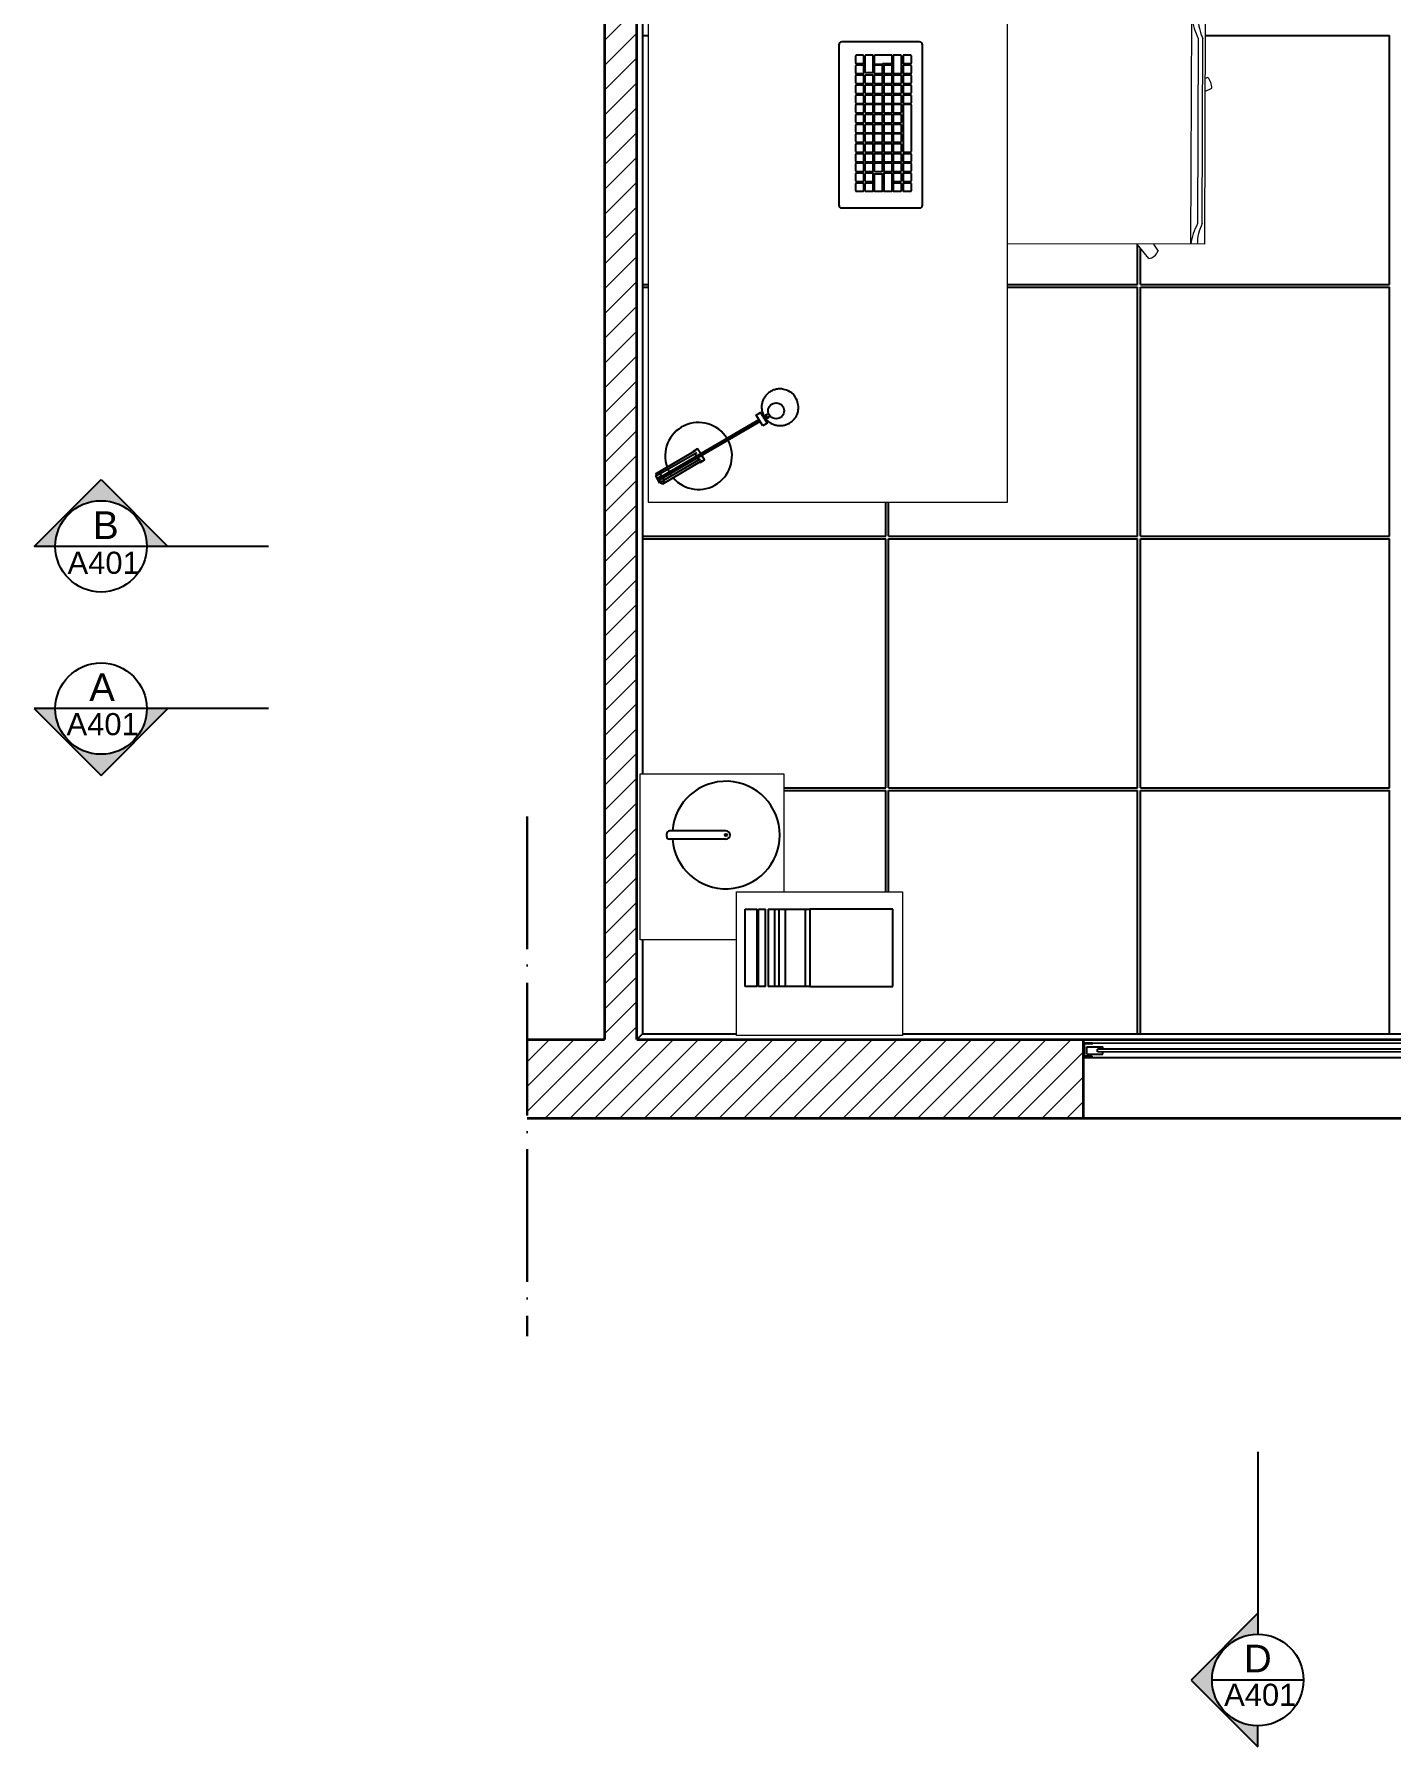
# Model space of a CAD drawing. Header units: millimetres. Extents: x 346 to 2580, y -1832 to 953.
# Drawn here: x 572.7 to 817.9, y -1557.1 to -1247.4 of the extents above; entities that cross this region are included whole.
import ezdxf

# ---------------------------------------------------------------- set-up
doc = ezdxf.new("R2010")
doc.units = ezdxf.units.MM
doc.linetypes.add('ACAD_ISO04W100', pattern=[30, 24, -3, 0, -3])
for name, color, linetype, lineweight in [('A-DETL', 6, 'Continuous', 25), ('A-FLOR-PATT', 253, 'Continuous', 18), ('A-FURN', 253, 'Continuous', 18), ('A-FURN-', 253, 'Continuous', 0), ('A-GLAZ-FULL', 4, 'Continuous', 25), ('A-SECT-PATT', 8, 'Continuous', 18), ('A-SECT-SYMB', 70, 'Continuous', 25), ('A-SECTION-LINE', 1, 'ACAD_ISO04W100', 30), ('A-WALL-FULL', 7, 'Continuous', 35)]:
    doc.layers.add(name, color=color, linetype=linetype, lineweight=lineweight)
doc.layers.add('A-FLOOR', color=142, linetype='Continuous')
doc.layers.add('A-FURN-1', color=221, linetype='Continuous')
doc.styles.add('ARIAL', font='arial.ttf')

msp = doc.modelspace()

# ---------------------------------------------------------------- hatches: boundary and pattern name
at = {"layer": 'A-FLOR-PATT'}
for points in [[(762.25, -1429.84), (762.25, -1432.46), (763.92, -1432.46), (763.92, -1432.21), (762.5, -1432.21), (762.5, -1430.09), (763.92, -1430.09), (763.92, -1429.84)], [(763.92, -1430.09), (763.92, -1429.84), (762.25, -1429.84), (762.25, -1432.46), (763.92, -1432.46), (763.92, -1432.21), (762.5, -1432.21), (762.5, -1430.09)], [(762.25, -1429.84), (762.25, -1432.46), (763.92, -1432.46), (763.92, -1432.21), (762.5, -1432.21), (762.5, -1430.09), (763.92, -1430.09), (763.92, -1429.84)], [(763.92, -1430.09), (763.92, -1429.84), (762.25, -1429.84), (762.25, -1432.46), (763.92, -1432.46), (763.92, -1432.21), (762.5, -1432.21), (762.5, -1430.09)]]:
    msp.add_hatch(color=256, dxfattribs=at).paths.add_polyline_path(points)
at = {"layer": 'A-SECT-PATT'}
h = msp.add_hatch(dxfattribs=at)
h.set_pattern_fill('ANSI31', color=256)
h.set_pattern_definition([(45, (101.3943, -1616.378), (-2.245064, 2.245064), [])])
h.paths.add_polyline_path([(675.76, -1429.15), (661.76, -1429.15), (661.76, -1443.44), (762.25, -1443.44), (762.25, -1429.15), (681.61, -1429.15), (681.61, -1141.26), (675.76, -1141.26)])
at = {"layer": 'A-SECT-SYMB'}
h = msp.add_hatch(dxfattribs=at)
h.set_pattern_fill('ANGLE', color=256, scale=0.01375)
h.set_pattern_definition([(360, (541.0265, -1424.34498), (4e-11, 0.09604375), [0.06985, -0.02619375]), (90, (541.0265, -1424.34498), (-0.09604375, 4e-11), [0.06985, -0.02619375])])
h.paths.add_polyline_path([(576.48, -1340), (572.67, -1340), (584.74, -1327.93), (596.81, -1340), (593, -1340, 1)])
h = msp.add_hatch(dxfattribs=at)
h.set_pattern_fill('ANGLE', color=256, scale=0.01375)
h.set_pattern_definition([(360, (541.0265, -1477.87195), (4e-11, 0.09604375), [0.06985, -0.02619375]), (90, (541.0265, -1477.87195), (-0.09604375, 4e-11), [0.06985, -0.02619375])])
h.paths.add_polyline_path([(576.48, -1369.34), (572.67, -1369.34), (584.74, -1381.41), (596.81, -1369.34), (593, -1369.34, -1)])
h = msp.add_hatch(dxfattribs=at)
h.set_pattern_fill('ANGLE', color=256, scale=0.01375)
h.set_pattern_definition([(360, (757.97064, -1675.99361), (4e-11, 0.09604375), [0.06985, -0.02619375]), (90, (757.97064, -1675.99361), (-0.09604375, 4e-11), [0.06985, -0.02619375])])
h.paths.add_polyline_path([(793.83, -1532.92), (793.83, -1536.72, 0.414214), (785.56, -1544.99, 0.414214), (793.83, -1553.26), (793.83, -1557.06), (781.76, -1544.99)])

# ---------------------------------------------------------------- linework, layer by layer
at = {"layer": 'A-DETL'}
for p, q in [((682.61, -1141.26), (682.61, -1381.15)), ((718.12, -1249.3), (718.12, -1278.3)), ((732.71, -1248.8), (718.62, -1248.8)), ((733.21, -1278.3), (733.21, -1249.3)), ((718.62, -1278.8), (732.71, -1278.8)), ((682.61, -1411.15), (682.61, -1428.15)), ((682.61, -1428.15), (681.61, -1429.15)), ((682.61, -1428.15), (699.61, -1428.15)), ((729.61, -1428.15), (761.55, -1428.15)), ((761.55, -1428.15), (849.55, -1428.15))]:
    msp.add_line(p, q, dxfattribs=at)
for points in [[(721.12, -1251.3), (721.12, -1252.6)], [(721.12, -1253.1), (721.12, -1254.4)], [(722.52, -1251.2), (721.22, -1251.2)], [(721.22, -1252.7), (722.52, -1252.7)], [(722.52, -1253), (721.22, -1253)], [(722.62, -1252.6), (722.62, -1251.3)], [(722.62, -1254.4), (722.62, -1253.1)], [(722.82, -1251.3), (722.82, -1252.9)], [(722.82, -1252.9), (722.82, -1254.2)], [(724.22, -1251.2), (722.92, -1251.2)], [(724.32, -1252.9), (724.32, -1251.3)], [(724.32, -1254.2), (724.32, -1252.9)], [(724.52, -1251.3), (724.52, -1252.7)], [(724.52, -1253.1), (724.52, -1254.4)], [(726.32, -1251.2), (724.62, -1251.2)], [(724.62, -1252.8), (725.92, -1252.8)], [(725.92, -1253), (724.62, -1253)], [(726.02, -1252.7), (727.62, -1252.7)], [(726.02, -1254.4), (726.02, -1253.1)], [(726.22, -1253.1), (726.22, -1254.4)], [(727.62, -1251.2), (726.32, -1251.2)], [(727.62, -1253), (726.32, -1253)], [(727.72, -1252.6), (727.72, -1251.3)], [(727.72, -1254.4), (727.72, -1253.1)], [(727.92, -1251.3), (727.92, -1252.6)], [(727.92, -1252.6), (727.92, -1254.4)], [(729.32, -1251.2), (728.02, -1251.2)], [(729.42, -1252.6), (729.42, -1251.3)], [(729.42, -1254.4), (729.42, -1252.6)], [(729.72, -1251.3), (729.72, -1252.6)], [(729.72, -1253.1), (729.72, -1254.4)], [(731.12, -1251.2), (729.82, -1251.2)], [(729.82, -1252.7), (731.12, -1252.7)], [(731.12, -1253), (729.82, -1253)], [(731.22, -1252.6), (731.22, -1251.3)], [(731.22, -1254.4), (731.22, -1253.1)], [(721.12, -1254.9), (721.12, -1256.2)], [(721.12, -1256.7), (721.12, -1258)], [(721.22, -1254.5), (722.52, -1254.5)], [(722.52, -1254.8), (721.22, -1254.8)], [(721.22, -1256.3), (722.52, -1256.3)], [(722.52, -1256.6), (721.22, -1256.6)], [(722.62, -1256.2), (722.62, -1254.9)], [(722.62, -1258), (722.62, -1256.7)], [(722.82, -1254.9), (722.82, -1256.2)], [(722.82, -1256.7), (722.82, -1258)], [(722.92, -1254.3), (724.22, -1254.3)], [(724.22, -1254.8), (722.92, -1254.8)], [(722.92, -1256.3), (724.22, -1256.3)], [(724.22, -1256.6), (722.92, -1256.6)], [(724.32, -1256.2), (724.32, -1254.9)], [(724.32, -1258), (724.32, -1256.7)], [(724.52, -1254.9), (724.52, -1256.2)], [(724.52, -1256.7), (724.52, -1258)], [(724.62, -1254.5), (725.92, -1254.5)], [(725.92, -1254.8), (724.62, -1254.8)], [(724.62, -1256.3), (725.92, -1256.3)], [(725.92, -1256.6), (724.62, -1256.6)], [(726.02, -1256.2), (726.02, -1254.9)], [(726.02, -1258), (726.02, -1256.7)], [(726.22, -1254.9), (726.22, -1256.2)], [(726.22, -1256.7), (726.22, -1258)], [(726.32, -1254.5), (727.62, -1254.5)], [(727.62, -1254.8), (726.32, -1254.8)], [(726.32, -1256.3), (727.62, -1256.3)], [(727.62, -1256.6), (726.32, -1256.6)], [(727.72, -1256.2), (727.72, -1254.9)], [(727.72, -1258), (727.72, -1256.7)], [(727.92, -1254.9), (727.92, -1256.2)], [(727.92, -1256.7), (727.92, -1258)], [(728.02, -1254.5), (729.32, -1254.5)], [(729.32, -1254.8), (728.02, -1254.8)], [(728.02, -1256.3), (729.32, -1256.3)], [(729.32, -1256.6), (728.02, -1256.6)], [(729.42, -1256.2), (729.42, -1254.9)], [(729.42, -1258), (729.42, -1256.7)], [(729.72, -1254.9), (729.72, -1256.2)], [(729.72, -1256.7), (729.72, -1258)], [(729.82, -1254.5), (731.12, -1254.5)], [(731.12, -1254.8), (729.82, -1254.8)], [(729.82, -1256.3), (731.12, -1256.3)], [(731.12, -1256.6), (729.82, -1256.6)], [(731.22, -1256.2), (731.22, -1254.9)], [(731.22, -1258), (731.22, -1256.7)], [(721.12, -1258.5), (721.12, -1259.8)], [(721.12, -1260.2), (721.12, -1261.5)], [(721.22, -1258.1), (722.52, -1258.1)], [(722.52, -1258.4), (721.22, -1258.4)], [(721.22, -1259.9), (722.52, -1259.9)], [(722.52, -1260.1), (721.22, -1260.1)], [(722.62, -1259.8), (722.62, -1258.5)], [(722.62, -1261.5), (722.62, -1260.2)], [(722.82, -1258.5), (722.82, -1259.8)], [(722.82, -1260.2), (722.82, -1261.5)], [(722.92, -1258.1), (724.22, -1258.1)], [(724.22, -1258.4), (722.92, -1258.4)], [(722.92, -1259.9), (724.22, -1259.9)], [(724.22, -1260.1), (722.92, -1260.1)], [(724.32, -1259.8), (724.32, -1258.5)], [(724.32, -1261.5), (724.32, -1260.2)], [(724.52, -1258.5), (724.52, -1259.8)], [(724.52, -1260.2), (724.52, -1261.5)], [(724.62, -1258.1), (725.92, -1258.1)], [(725.92, -1258.4), (724.62, -1258.4)], [(724.62, -1259.9), (725.92, -1259.9)], [(725.92, -1260.1), (724.62, -1260.1)], [(726.02, -1259.8), (726.02, -1258.5)], [(726.02, -1261.5), (726.02, -1260.2)], [(726.22, -1258.5), (726.22, -1259.8)], [(726.22, -1260.2), (726.22, -1261.5)], [(726.32, -1258.1), (727.62, -1258.1)], [(727.62, -1258.4), (726.32, -1258.4)], [(726.32, -1259.9), (727.62, -1259.9)], [(727.62, -1260.1), (726.32, -1260.1)], [(727.72, -1259.8), (727.72, -1258.5)], [(727.72, -1261.5), (727.72, -1260.2)], [(727.92, -1258.5), (727.92, -1259.8)], [(727.92, -1260.2), (727.92, -1261.5)], [(728.02, -1258.1), (729.32, -1258.1)], [(729.32, -1258.4), (728.02, -1258.4)], [(728.02, -1259.9), (729.32, -1259.9)], [(729.32, -1260.1), (728.02, -1260.1)], [(729.42, -1259.8), (729.42, -1258.5)], [(729.42, -1261.5), (729.42, -1260.2)], [(729.72, -1258.5), (729.72, -1259.8)], [(729.72, -1260.2), (729.72, -1268.6)], [(729.82, -1258.1), (731.12, -1258.1)], [(731.12, -1258.4), (729.82, -1258.4)], [(729.82, -1259.9), (731.12, -1259.9)], [(731.12, -1260.1), (729.82, -1260.1)], [(731.22, -1259.8), (731.22, -1258.5)], [(731.22, -1267.3), (731.22, -1260.2)], [(721.12, -1262), (721.12, -1263.3)], [(721.22, -1261.6), (722.52, -1261.6)], [(722.52, -1261.9), (721.22, -1261.9)], [(721.22, -1263.4), (722.52, -1263.4)], [(722.62, -1263.3), (722.62, -1262)], [(722.82, -1262), (722.82, -1263.3)], [(722.92, -1261.6), (724.22, -1261.6)], [(724.22, -1261.9), (722.92, -1261.9)], [(722.92, -1263.4), (724.22, -1263.4)], [(724.32, -1263.3), (724.32, -1262)], [(724.52, -1262), (724.52, -1263.3)], [(724.62, -1261.6), (725.92, -1261.6)], [(725.92, -1261.9), (724.62, -1261.9)], [(724.62, -1263.4), (725.92, -1263.4)], [(726.02, -1263.3), (726.02, -1262)], [(726.22, -1262), (726.22, -1263.3)], [(726.32, -1261.6), (727.62, -1261.6)], [(727.62, -1261.9), (726.32, -1261.9)], [(726.32, -1263.4), (727.62, -1263.4)], [(727.72, -1263.3), (727.72, -1262)], [(727.92, -1262), (727.92, -1263.3)], [(728.02, -1261.6), (729.32, -1261.6)], [(729.32, -1261.9), (728.02, -1261.9)], [(728.02, -1263.4), (729.32, -1263.4)], [(729.42, -1263.3), (729.42, -1262)], [(721.12, -1263.8), (721.12, -1265.1)], [(721.12, -1265.5), (721.12, -1266.8)], [(722.52, -1263.7), (721.22, -1263.7)], [(721.22, -1265.2), (722.52, -1265.2)], [(722.52, -1265.4), (721.22, -1265.4)], [(722.62, -1265.1), (722.62, -1263.8)], [(722.62, -1266.8), (722.62, -1265.5)], [(722.82, -1263.8), (722.82, -1265.1)], [(722.82, -1265.5), (722.82, -1266.8)], [(724.22, -1263.7), (722.92, -1263.7)], [(722.92, -1265.2), (724.22, -1265.2)], [(724.22, -1265.4), (722.92, -1265.4)], [(724.32, -1265.1), (724.32, -1263.8)], [(724.32, -1266.8), (724.32, -1265.5)], [(724.52, -1263.8), (724.52, -1265.1)], [(724.52, -1265.5), (724.52, -1266.8)], [(725.92, -1263.7), (724.62, -1263.7)], [(724.62, -1265.2), (725.92, -1265.2)], [(725.92, -1265.4), (724.62, -1265.4)], [(726.02, -1265.1), (726.02, -1263.8)], [(726.02, -1266.8), (726.02, -1265.5)], [(726.22, -1263.8), (726.22, -1265.1)], [(726.22, -1265.5), (726.22, -1266.8)], [(727.62, -1263.7), (726.32, -1263.7)], [(726.32, -1265.2), (727.62, -1265.2)], [(727.62, -1265.4), (726.32, -1265.4)], [(727.72, -1265.1), (727.72, -1263.8)], [(727.72, -1266.8), (727.72, -1265.5)], [(727.92, -1263.8), (727.92, -1265.1)], [(727.92, -1265.5), (727.92, -1266.8)], [(729.32, -1263.7), (728.02, -1263.7)], [(728.02, -1265.2), (729.32, -1265.2)], [(729.32, -1265.4), (728.02, -1265.4)], [(729.42, -1265.1), (729.42, -1263.8)], [(729.42, -1266.8), (729.42, -1265.5)], [(721.12, -1267.3), (721.12, -1268.6)], [(721.12, -1269.1), (721.12, -1270.4)], [(721.22, -1266.9), (722.52, -1266.9)], [(722.52, -1267.2), (721.22, -1267.2)], [(721.22, -1268.7), (722.52, -1268.7)], [(722.52, -1269), (721.22, -1269)], [(722.62, -1268.6), (722.62, -1267.3)], [(722.62, -1270.4), (722.62, -1269.1)], [(722.82, -1267.3), (722.82, -1268.6)], [(722.82, -1269.1), (722.82, -1270.4)], [(722.92, -1266.9), (724.22, -1266.9)], [(724.22, -1267.2), (722.92, -1267.2)], [(722.92, -1268.7), (724.22, -1268.7)], [(724.22, -1269), (722.92, -1269)], [(724.32, -1268.6), (724.32, -1267.3)], [(724.32, -1270.4), (724.32, -1269.1)], [(724.52, -1267.3), (724.52, -1268.6)], [(724.52, -1269.1), (724.52, -1270.4)], [(724.62, -1266.9), (725.92, -1266.9)], [(725.92, -1267.2), (724.62, -1267.2)], [(724.62, -1268.7), (725.92, -1268.7)], [(725.92, -1269), (724.62, -1269)], [(726.02, -1268.6), (726.02, -1267.3)], [(726.02, -1270.4), (726.02, -1269.1)], [(726.22, -1267.3), (726.22, -1268.6)], [(726.22, -1269.1), (726.22, -1270.4)], [(726.32, -1266.9), (727.62, -1266.9)], [(727.62, -1267.2), (726.32, -1267.2)], [(726.32, -1268.7), (727.62, -1268.7)], [(727.62, -1269), (726.32, -1269)], [(727.72, -1268.6), (727.72, -1267.3)], [(727.72, -1270.4), (727.72, -1269.1)], [(727.92, -1267.3), (727.92, -1268.6)], [(727.92, -1269.1), (727.92, -1270.4)], [(728.02, -1266.9), (729.32, -1266.9)], [(729.32, -1267.2), (728.02, -1267.2)], [(728.02, -1268.7), (729.32, -1268.7)], [(729.32, -1269), (728.02, -1269)], [(729.42, -1268.6), (729.42, -1267.3)], [(729.42, -1270.4), (729.42, -1269.1)], [(729.72, -1269.1), (729.72, -1270.4)], [(729.82, -1268.7), (731.12, -1268.7)], [(731.12, -1269), (729.82, -1269)], [(731.22, -1268.6), (731.22, -1267.3)], [(731.22, -1270.4), (731.22, -1269.1)], [(721.12, -1270.8), (721.12, -1272.1)], [(721.12, -1272.6), (721.12, -1273.9)], [(721.22, -1270.5), (722.52, -1270.5)], [(722.52, -1270.7), (721.22, -1270.7)], [(721.22, -1272.2), (722.52, -1272.2)], [(722.52, -1272.5), (721.22, -1272.5)], [(722.62, -1272.1), (722.62, -1270.8)], [(722.62, -1273.9), (722.62, -1272.6)], [(722.82, -1270.8), (722.82, -1272.1)], [(722.82, -1272.6), (722.82, -1273.9)], [(722.92, -1270.5), (724.22, -1270.5)], [(724.22, -1270.7), (722.92, -1270.7)], [(722.92, -1272.2), (724.22, -1272.2)], [(724.22, -1272.5), (722.92, -1272.5)], [(724.32, -1272.1), (724.32, -1270.8)], [(724.32, -1273.9), (724.32, -1272.6)], [(724.52, -1270.8), (724.52, -1272.1)], [(724.62, -1270.5), (725.92, -1270.5)], [(725.92, -1270.7), (724.62, -1270.7)], [(724.62, -1272.2), (725.92, -1272.2)], [(726.02, -1272.1), (726.02, -1270.8)], [(726.22, -1270.8), (726.22, -1272.1)], [(726.22, -1272.6), (726.22, -1273.9)], [(726.32, -1270.5), (727.62, -1270.5)], [(727.62, -1270.7), (726.32, -1270.7)], [(726.32, -1272.2), (727.62, -1272.2)], [(727.62, -1272.5), (726.32, -1272.5)], [(727.72, -1272.1), (727.72, -1270.8)], [(727.72, -1273.9), (727.72, -1272.6)], [(727.92, -1270.8), (727.92, -1272.1)], [(727.92, -1272.6), (727.92, -1273.9)], [(728.02, -1270.5), (729.32, -1270.5)], [(729.32, -1270.7), (728.02, -1270.7)], [(728.02, -1272.2), (729.32, -1272.2)], [(729.32, -1272.5), (728.02, -1272.5)], [(729.42, -1272.1), (729.42, -1270.8)], [(729.42, -1273.9), (729.42, -1272.6)], [(729.72, -1270.8), (729.72, -1272.1)], [(729.72, -1272.6), (729.72, -1273.9)], [(729.82, -1270.5), (731.12, -1270.5)], [(731.12, -1270.7), (729.82, -1270.7)], [(729.82, -1272.2), (731.12, -1272.2)], [(731.12, -1272.5), (729.82, -1272.5)], [(731.22, -1272.1), (731.22, -1270.8)], [(731.22, -1273.9), (731.22, -1272.6)], [(721.12, -1274.4), (721.12, -1275.7)], [(721.22, -1274), (722.52, -1274)], [(722.52, -1274.3), (721.22, -1274.3)], [(722.62, -1275.7), (722.62, -1274.4)], [(722.82, -1274.4), (722.82, -1275.7)], [(722.92, -1274), (724.22, -1274)], [(724.22, -1274.3), (722.92, -1274.3)], [(724.32, -1275.7), (724.32, -1274.4)], [(724.52, -1272.8), (724.52, -1274.1)], [(724.52, -1274.1), (724.52, -1275.7)], [(725.92, -1272.7), (724.62, -1272.7)], [(726.02, -1274.1), (726.02, -1272.8)], [(726.02, -1275.7), (726.02, -1274.1)], [(726.22, -1273.9), (726.22, -1275.7)], [(727.72, -1275.7), (727.72, -1273.9)], [(727.92, -1274.4), (727.92, -1275.7)], [(728.02, -1274), (729.32, -1274)], [(729.32, -1274.3), (728.02, -1274.3)], [(729.42, -1275.7), (729.42, -1274.4)], [(729.72, -1274.4), (729.72, -1275.7)], [(729.82, -1274), (731.12, -1274)], [(731.12, -1274.3), (729.82, -1274.3)], [(731.22, -1275.7), (731.22, -1274.4)], [(721.22, -1275.8), (722.52, -1275.8)], [(722.92, -1275.8), (724.22, -1275.8)], [(724.62, -1275.8), (725.92, -1275.8)], [(726.32, -1275.8), (727.62, -1275.8)], [(728.02, -1275.8), (729.32, -1275.8)], [(729.82, -1275.8), (731.12, -1275.8)]]:
    msp.add_lwpolyline(points, dxfattribs=at)
for centre, radius, start, end in [((718.62, -1249.3), 0.5, 90, 180), ((732.71, -1249.3), 0.5, 0, 90), ((721.22, -1251.3), 0.1, 90, 180), ((721.22, -1252.6), 0.1, 180, 270), ((721.22, -1253.1), 0.1, 90, 180), ((722.52, -1251.3), 0.1, 0, 90), ((722.52, -1252.6), 0.1, 270, 0), ((722.52, -1253.1), 0.1, 0, 90), ((722.92, -1251.3), 0.1, 90, 180), ((724.22, -1251.3), 0.1, 0, 90), ((724.62, -1251.3), 0.1, 90, 180), ((724.62, -1252.7), 0.1, 180, 270), ((724.62, -1253.1), 0.1, 90, 180), ((725.92, -1252.7), 0.1, 270, 0), ((725.92, -1253.1), 0.1, 0, 90), ((726.32, -1253.1), 0.1, 90, 180), ((727.62, -1251.3), 0.1, 0, 90), ((727.62, -1252.6), 0.1, 270, 0), ((727.62, -1253.1), 0.1, 0, 90), ((728.02, -1251.3), 0.1, 90, 180), ((729.32, -1251.3), 0.1, 0, 90), ((729.82, -1251.3), 0.1, 90, 180), ((729.82, -1252.6), 0.1, 180, 270), ((729.82, -1253.1), 0.1, 90, 180), ((731.12, -1251.3), 0.1, 0, 90), ((731.12, -1252.6), 0.1, 270, 0), ((731.12, -1253.1), 0.1, 0, 90), ((721.22, -1254.4), 0.1, 180, 270), ((721.22, -1254.9), 0.1, 90, 180), ((721.22, -1256.2), 0.1, 180, 270), ((721.22, -1256.7), 0.1, 90, 180), ((722.52, -1254.4), 0.1, 270, 0), ((722.52, -1254.9), 0.1, 0, 90), ((722.52, -1256.2), 0.1, 270, 0), ((722.52, -1256.7), 0.1, 0, 90), ((722.92, -1254.2), 0.1, 180, 270), ((722.92, -1254.9), 0.1, 90, 180), ((722.92, -1256.2), 0.1, 180, 270), ((722.92, -1256.7), 0.1, 90, 180), ((724.22, -1254.2), 0.1, 270, 0), ((724.22, -1254.9), 0.1, 0, 90), ((724.22, -1256.2), 0.1, 270, 0), ((724.22, -1256.7), 0.1, 0, 90), ((724.62, -1254.4), 0.1, 180, 270), ((724.62, -1254.9), 0.1, 90, 180), ((724.62, -1256.2), 0.1, 180, 270), ((724.62, -1256.7), 0.1, 90, 180), ((725.92, -1254.4), 0.1, 270, 0), ((725.92, -1254.9), 0.1, 0, 90), ((725.92, -1256.2), 0.1, 270, 0), ((725.92, -1256.7), 0.1, 0, 90), ((726.32, -1254.4), 0.1, 180, 270), ((726.32, -1254.9), 0.1, 90, 180), ((726.32, -1256.2), 0.1, 180, 270), ((726.32, -1256.7), 0.1, 90, 180), ((727.62, -1254.4), 0.1, 270, 0), ((727.62, -1254.9), 0.1, 0, 90), ((727.62, -1256.2), 0.1, 270, 0), ((727.62, -1256.7), 0.1, 0, 90), ((728.02, -1254.4), 0.1, 180, 270), ((728.02, -1254.9), 0.1, 90, 180), ((728.02, -1256.2), 0.1, 180, 270), ((728.02, -1256.7), 0.1, 90, 180), ((729.32, -1254.4), 0.1, 270, 0), ((729.32, -1254.9), 0.1, 0, 90), ((729.32, -1256.2), 0.1, 270, 0), ((729.32, -1256.7), 0.1, 0, 90), ((729.82, -1254.4), 0.1, 180, 270), ((729.82, -1254.9), 0.1, 90, 180), ((729.82, -1256.2), 0.1, 180, 270), ((729.82, -1256.7), 0.1, 90, 180), ((731.12, -1254.4), 0.1, 270, 0), ((731.12, -1254.9), 0.1, 0, 90), ((731.12, -1256.2), 0.1, 270, 0), ((731.12, -1256.7), 0.1, 0, 90), ((721.22, -1258), 0.1, 180, 270), ((721.22, -1258.5), 0.1, 90, 180), ((721.22, -1259.8), 0.1, 180, 270), ((721.22, -1260.2), 0.1, 90, 180), ((722.52, -1258), 0.1, 270, 0), ((722.52, -1258.5), 0.1, 0, 90), ((722.52, -1259.8), 0.1, 270, 0), ((722.52, -1260.2), 0.1, 0, 90), ((722.92, -1258), 0.1, 180, 270), ((722.92, -1258.5), 0.1, 90, 180), ((722.92, -1259.8), 0.1, 180, 270), ((722.92, -1260.2), 0.1, 90, 180), ((724.22, -1258), 0.1, 270, 0), ((724.22, -1258.5), 0.1, 0, 90), ((724.22, -1259.8), 0.1, 270, 0), ((724.22, -1260.2), 0.1, 0, 90), ((724.62, -1258), 0.1, 180, 270), ((724.62, -1258.5), 0.1, 90, 180), ((724.62, -1259.8), 0.1, 180, 270), ((724.62, -1260.2), 0.1, 90, 180), ((725.92, -1258), 0.1, 270, 0), ((725.92, -1258.5), 0.1, 0, 90), ((725.92, -1259.8), 0.1, 270, 0), ((725.92, -1260.2), 0.1, 0, 90), ((726.32, -1258), 0.1, 180, 270), ((726.32, -1258.5), 0.1, 90, 180), ((726.32, -1259.8), 0.1, 180, 270), ((726.32, -1260.2), 0.1, 90, 180), ((727.62, -1258), 0.1, 270, 0), ((727.62, -1258.5), 0.1, 0, 90), ((727.62, -1259.8), 0.1, 270, 0), ((727.62, -1260.2), 0.1, 0, 90), ((728.02, -1258), 0.1, 180, 270), ((728.02, -1258.5), 0.1, 90, 180), ((728.02, -1259.8), 0.1, 180, 270), ((728.02, -1260.2), 0.1, 90, 180), ((729.32, -1258), 0.1, 270, 0), ((729.32, -1258.5), 0.1, 0, 90), ((729.32, -1259.8), 0.1, 270, 0), ((729.32, -1260.2), 0.1, 0, 90), ((729.82, -1258), 0.1, 180, 270), ((729.82, -1258.5), 0.1, 90, 180), ((729.82, -1259.8), 0.1, 180, 270), ((729.82, -1260.2), 0.1, 90, 180), ((731.12, -1258), 0.1, 270, 0), ((731.12, -1258.5), 0.1, 0, 90), ((731.12, -1259.8), 0.1, 270, 0), ((731.12, -1260.2), 0.1, 0, 90), ((721.22, -1261.5), 0.1, 180, 270), ((721.22, -1262), 0.1, 90, 180), ((721.22, -1263.3), 0.1, 180, 270), ((722.52, -1261.5), 0.1, 270, 0), ((722.52, -1262), 0.1, 0, 90), ((722.52, -1263.3), 0.1, 270, 0), ((722.92, -1261.5), 0.1, 180, 270), ((722.92, -1262), 0.1, 90, 180), ((722.92, -1263.3), 0.1, 180, 270), ((724.22, -1261.5), 0.1, 270, 0), ((724.22, -1262), 0.1, 0, 90), ((724.22, -1263.3), 0.1, 270, 0), ((724.62, -1261.5), 0.1, 180, 270), ((724.62, -1262), 0.1, 90, 180), ((724.62, -1263.3), 0.1, 180, 270), ((725.92, -1261.5), 0.1, 270, 0), ((725.92, -1262), 0.1, 0, 90), ((725.92, -1263.3), 0.1, 270, 0), ((726.32, -1261.5), 0.1, 180, 270), ((726.32, -1262), 0.1, 90, 180), ((726.32, -1263.3), 0.1, 180, 270), ((727.62, -1261.5), 0.1, 270, 0), ((727.62, -1262), 0.1, 0, 90), ((727.62, -1263.3), 0.1, 270, 0), ((728.02, -1261.5), 0.1, 180, 270), ((728.02, -1262), 0.1, 90, 180), ((728.02, -1263.3), 0.1, 180, 270), ((729.32, -1261.5), 0.1, 270, 0), ((729.32, -1262), 0.1, 0, 90), ((729.32, -1263.3), 0.1, 270, 0), ((721.22, -1263.8), 0.1, 90, 180), ((721.22, -1265.1), 0.1, 180, 270), ((721.22, -1265.5), 0.1, 90, 180), ((722.52, -1263.8), 0.1, 0, 90), ((722.52, -1265.1), 0.1, 270, 0), ((722.52, -1265.5), 0.1, 0, 90), ((722.92, -1263.8), 0.1, 90, 180), ((722.92, -1265.1), 0.1, 180, 270), ((722.92, -1265.5), 0.1, 90, 180), ((724.22, -1263.8), 0.1, 0, 90), ((724.22, -1265.1), 0.1, 270, 0), ((724.22, -1265.5), 0.1, 0, 90), ((724.62, -1263.8), 0.1, 90, 180), ((724.62, -1265.1), 0.1, 180, 270), ((724.62, -1265.5), 0.1, 90, 180), ((725.92, -1263.8), 0.1, 0, 90), ((725.92, -1265.1), 0.1, 270, 0), ((725.92, -1265.5), 0.1, 0, 90), ((726.32, -1263.8), 0.1, 90, 180), ((726.32, -1265.1), 0.1, 180, 270), ((726.32, -1265.5), 0.1, 90, 180), ((727.62, -1263.8), 0.1, 0, 90), ((727.62, -1265.1), 0.1, 270, 0), ((727.62, -1265.5), 0.1, 0, 90), ((728.02, -1263.8), 0.1, 90, 180), ((728.02, -1265.1), 0.1, 180, 270), ((728.02, -1265.5), 0.1, 90, 180), ((729.32, -1263.8), 0.1, 0, 90), ((729.32, -1265.1), 0.1, 270, 0), ((729.32, -1265.5), 0.1, 0, 90), ((721.22, -1266.8), 0.1, 180, 270), ((721.22, -1267.3), 0.1, 90, 180), ((721.22, -1268.6), 0.1, 180, 270), ((721.22, -1269.1), 0.1, 90, 180), ((722.52, -1266.8), 0.1, 270, 0), ((722.52, -1267.3), 0.1, 0, 90), ((722.52, -1268.6), 0.1, 270, 0), ((722.52, -1269.1), 0.1, 0, 90), ((722.92, -1266.8), 0.1, 180, 270), ((722.92, -1267.3), 0.1, 90, 180), ((722.92, -1268.6), 0.1, 180, 270), ((722.92, -1269.1), 0.1, 90, 180), ((724.22, -1266.8), 0.1, 270, 0), ((724.22, -1267.3), 0.1, 0, 90), ((724.22, -1268.6), 0.1, 270, 0), ((724.22, -1269.1), 0.1, 0, 90), ((724.62, -1266.8), 0.1, 180, 270), ((724.62, -1267.3), 0.1, 90, 180), ((724.62, -1268.6), 0.1, 180, 270), ((724.62, -1269.1), 0.1, 90, 180), ((725.92, -1266.8), 0.1, 270, 0), ((725.92, -1267.3), 0.1, 0, 90), ((725.92, -1268.6), 0.1, 270, 0), ((725.92, -1269.1), 0.1, 0, 90), ((726.32, -1266.8), 0.1, 180, 270), ((726.32, -1267.3), 0.1, 90, 180), ((726.32, -1268.6), 0.1, 180, 270), ((726.32, -1269.1), 0.1, 90, 180), ((727.62, -1266.8), 0.1, 270, 0), ((727.62, -1267.3), 0.1, 0, 90), ((727.62, -1268.6), 0.1, 270, 0), ((727.62, -1269.1), 0.1, 0, 90), ((728.02, -1266.8), 0.1, 180, 270), ((728.02, -1267.3), 0.1, 90, 180), ((728.02, -1268.6), 0.1, 180, 270), ((728.02, -1269.1), 0.1, 90, 180), ((729.32, -1266.8), 0.1, 270, 0), ((729.32, -1267.3), 0.1, 0, 90), ((729.32, -1268.6), 0.1, 270, 0), ((729.32, -1269.1), 0.1, 0, 90), ((729.82, -1268.6), 0.1, 180, 270), ((729.82, -1269.1), 0.1, 90, 180), ((731.12, -1268.6), 0.1, 270, 0), ((731.12, -1269.1), 0.1, 0, 90), ((721.22, -1270.4), 0.1, 180, 270), ((721.22, -1270.8), 0.1, 90, 180), ((721.22, -1272.1), 0.1, 180, 270), ((721.22, -1272.6), 0.1, 90, 180), ((722.52, -1270.4), 0.1, 270, 0), ((722.52, -1270.8), 0.1, 0, 90), ((722.52, -1272.1), 0.1, 270, 0), ((722.52, -1272.6), 0.1, 0, 90), ((722.92, -1270.4), 0.1, 180, 270), ((722.92, -1270.8), 0.1, 90, 180), ((722.92, -1272.1), 0.1, 180, 270), ((722.92, -1272.6), 0.1, 90, 180), ((724.22, -1270.4), 0.1, 270, 0), ((724.22, -1270.8), 0.1, 0, 90), ((724.22, -1272.1), 0.1, 270, 0), ((724.22, -1272.6), 0.1, 0, 90), ((724.62, -1270.4), 0.1, 180, 270), ((724.62, -1270.8), 0.1, 90, 180), ((724.62, -1272.1), 0.1, 180, 270), ((725.92, -1270.4), 0.1, 270, 0), ((725.92, -1270.8), 0.1, 0, 90), ((725.92, -1272.1), 0.1, 270, 0), ((726.32, -1270.4), 0.1, 180, 270), ((726.32, -1270.8), 0.1, 90, 180), ((726.32, -1272.1), 0.1, 180, 270), ((726.32, -1272.6), 0.1, 90, 180), ((727.62, -1270.4), 0.1, 270, 0), ((727.62, -1270.8), 0.1, 0, 90), ((727.62, -1272.1), 0.1, 270, 0), ((727.62, -1272.6), 0.1, 0, 90), ((728.02, -1270.4), 0.1, 180, 270), ((728.02, -1270.8), 0.1, 90, 180), ((728.02, -1272.1), 0.1, 180, 270), ((728.02, -1272.6), 0.1, 90, 180), ((729.32, -1270.4), 0.1, 270, 0), ((729.32, -1270.8), 0.1, 0, 90), ((729.32, -1272.1), 0.1, 270, 0), ((729.32, -1272.6), 0.1, 0, 90), ((729.82, -1270.4), 0.1, 180, 270), ((729.82, -1270.8), 0.1, 90, 180), ((729.82, -1272.1), 0.1, 180, 270), ((729.82, -1272.6), 0.1, 90, 180), ((731.12, -1270.4), 0.1, 270, 0), ((731.12, -1270.8), 0.1, 0, 90), ((731.12, -1272.1), 0.1, 270, 0), ((731.12, -1272.6), 0.1, 0, 90), ((721.22, -1273.9), 0.1, 180, 270), ((721.22, -1274.4), 0.1, 90, 180), ((721.22, -1275.7), 0.1, 180, 270), ((722.52, -1273.9), 0.1, 270, 0), ((722.52, -1274.4), 0.1, 0, 90), ((722.52, -1275.7), 0.1, 270, 0), ((722.92, -1273.9), 0.1, 180, 270), ((722.92, -1274.4), 0.1, 90, 180), ((722.92, -1275.7), 0.1, 180, 270), ((724.22, -1273.9), 0.1, 270, 0), ((724.22, -1274.4), 0.1, 0, 90), ((724.22, -1275.7), 0.1, 270, 0), ((724.62, -1272.8), 0.1, 90, 180), ((724.62, -1275.7), 0.1, 180, 270), ((725.92, -1272.8), 0.1, 0, 90), ((725.92, -1275.7), 0.1, 270, 0), ((726.32, -1275.7), 0.1, 180, 270), ((727.62, -1275.7), 0.1, 270, 0), ((728.02, -1273.9), 0.1, 180, 270), ((728.02, -1274.4), 0.1, 90, 180), ((728.02, -1275.7), 0.1, 180, 270), ((729.32, -1273.9), 0.1, 270, 0), ((729.32, -1274.4), 0.1, 0, 90), ((729.32, -1275.7), 0.1, 270, 0), ((729.82, -1273.9), 0.1, 180, 270), ((729.82, -1274.4), 0.1, 90, 180), ((729.82, -1275.7), 0.1, 180, 270), ((731.12, -1273.9), 0.1, 270, 0), ((731.12, -1274.4), 0.1, 0, 90), ((731.12, -1275.7), 0.1, 270, 0), ((718.62, -1278.3), 0.5, 180, 270), ((732.71, -1278.3), 0.5, 270, 0)]:
    msp.add_arc(centre, radius, start, end, dxfattribs=at)
at = {"layer": 'A-FLOOR'}
for p, q in [((682.61, -1247.65), (683.61, -1247.65)), ((784.32, -1247.65), (817.61, -1247.65)), ((817.61, -1292.65), (817.61, -1247.65)), ((772.11, -1292.65), (772.11, -1285.43)), ((772.61, -1292.65), (772.61, -1286.06)), ((682.61, -1292.65), (683.61, -1292.65)), ((682.61, -1293.15), (683.61, -1293.15)), ((748.61, -1292.65), (772.11, -1292.65)), ((748.61, -1293.15), (772.11, -1293.15)), ((772.11, -1338.15), (772.11, -1293.15)), ((772.61, -1292.65), (817.61, -1292.65)), ((772.61, -1293.15), (817.61, -1293.15)), ((772.61, -1338.15), (772.61, -1293.15)), ((817.61, -1338.15), (817.61, -1293.15)), ((726.61, -1338.15), (726.61, -1332.01)), ((727.11, -1338.15), (727.11, -1332.01)), ((682.61, -1338.15), (726.61, -1338.15)), ((682.61, -1338.15), (726.61, -1338.15)), ((682.61, -1338.65), (726.61, -1338.65)), ((726.61, -1383.65), (726.61, -1338.65)), ((727.11, -1338.15), (772.11, -1338.15)), ((727.11, -1338.15), (772.11, -1338.15)), ((727.11, -1338.65), (772.11, -1338.65)), ((727.11, -1383.65), (727.11, -1338.65)), ((772.11, -1383.65), (772.11, -1338.65)), ((772.61, -1338.15), (817.61, -1338.15)), ((772.61, -1338.15), (817.61, -1338.15)), ((772.61, -1338.65), (817.61, -1338.65)), ((772.61, -1383.65), (772.61, -1338.65)), ((817.61, -1383.65), (817.61, -1338.65)), ((708.17, -1383.65), (726.61, -1383.65)), ((708.17, -1384.15), (726.61, -1384.15)), ((726.61, -1402.46), (726.61, -1384.15)), ((727.11, -1383.65), (772.11, -1383.65)), ((727.11, -1402.46), (727.11, -1384.15)), ((727.11, -1384.15), (772.11, -1384.15)), ((772.11, -1426.14), (772.11, -1384.15)), ((772.61, -1383.65), (817.61, -1383.65)), ((772.61, -1384.15), (817.61, -1384.15)), ((772.61, -1426.14), (772.61, -1384.15)), ((817.61, -1426.14), (817.61, -1384.15)), ((772.11, -1428.15), (772.11, -1426.14)), ((772.61, -1428.15), (772.61, -1426.14)), ((817.61, -1428.15), (817.61, -1426.14))]:
    msp.add_line(p, q, dxfattribs=at)
at = {"layer": 'A-FURN'}
for points in [[(748.61, -1244.35), (784.32, -1244.49), (784.22, -1285.37), (748.61, -1285.28)], [(781.7, -1285.36), (781.93, -1244.48)], [(783.07, -1248.19), (782.96, -1281.64)], [(783.79, -1281.65), (783.91, -1248.2)], [(784.29, -1257.75), (785.53, -1257.17)], [(784.81, -1255.2), (784.81, -1255.2), (784.3, -1255.43)], [(774.12, -1287.98), (772.04, -1285.34)], [(774.98, -1285.35), (775.8, -1286.65)]]:
    msp.add_lwpolyline(points, dxfattribs=at)
for centre, radius, start, end in [((793, -1243.09), 11.15, 187.0163, 207.1798), ((793.43, -1243.91), 10.44, 183.1357, 204.2514), ((782.26, -1257.25), 3.28, 1.3814, 38.8044), ((792.86, -1287.05), 11.28, 151.3345, 171.411), ((790.72, -1285.27), 7.82, 152.3766, 180.6831), ((773.68, -1285.69), 2.33, 280.9195, 335.7765)]:
    msp.add_arc(centre, radius, start, end, dxfattribs=at)
at = {"layer": 'A-FURN-'}
for points in [[(748.61, -1332.01), (748.61, -1192.01), (683.61, -1192.01), (683.61, -1332.01), (748.61, -1332.01)], [(682.17, -1411.15), (682.17, -1381.15), (708.17, -1381.15), (708.17, -1402.46)], [(699.61, -1402.46), (729.61, -1402.46), (729.61, -1428.46), (699.61, -1428.46), (699.61, -1402.46)], [(699.61, -1411.15), (682.17, -1411.15)]]:
    msp.add_lwpolyline(points, dxfattribs=at)
at = {"layer": 'A-FURN-1'}
for p, q in [((704.91, -1316.21), (704.44, -1316.56)), ((704.75, -1317.07), (705.43, -1316.65)), ((692.41, -1323.08), (685.78, -1326.86)), ((686.28, -1328.68), (693.4, -1324.46)), ((686.5, -1328.02), (693.09, -1324.2)), ((685.75, -1328.55), (685.97, -1328.42)), ((686.25, -1328.24), (686.53, -1328.08)), ((687, -1392.45), (687, -1391.95)), ((697.7, -1391.45), (687.5, -1391.45)), ((697.7, -1392.95), (687.5, -1392.95)), ((701.2, -1405.61), (703.33, -1405.61)), ((701.2, -1419.61), (701.2, -1405.61)), ((703.33, -1419.61), (703.33, -1405.61)), ((703.57, -1405.61), (704.85, -1405.61)), ((703.57, -1419.61), (703.57, -1405.61)), ((704.85, -1419.61), (704.85, -1405.61)), ((705.33, -1405.61), (712.05, -1405.61)), ((705.33, -1405.61), (705.33, -1419.61)), ((706.51, -1419.61), (706.51, -1405.61)), ((707.34, -1419.61), (707.34, -1405.61)), ((708.47, -1419.61), (708.47, -1405.61)), ((712.05, -1419.61), (712.05, -1405.61)), ((712.05, -1405.61), (712.84, -1405.61)), ((727.88, -1405.61), (712.84, -1405.61)), ((712.84, -1405.61), (712.84, -1419.61)), ((727.88, -1419.61), (727.88, -1405.61)), ((703.33, -1419.61), (701.2, -1419.61)), ((704.85, -1419.61), (703.57, -1419.61)), ((712.05, -1419.61), (705.33, -1419.61)), ((712.84, -1419.61), (712.05, -1419.61)), ((712.84, -1419.61), (727.88, -1419.61))]:
    msp.add_line(p, q, dxfattribs=at)
for points in [[(709.95, -1312.55), (709.6, -1312.26), (709.26, -1312.05), (708.94, -1311.88), (708.66, -1311.76), (708.4, -1311.67), (708.17, -1311.61), (707.95, -1311.57), (707.75, -1311.54), (707.55, -1311.53), (707.36, -1311.53), (707.18, -1311.54), (707, -1311.56), (706.83, -1311.58), (706.67, -1311.62), (706.51, -1311.67), (706.35, -1311.72), (706.19, -1311.78), (706.04, -1311.85), (705.89, -1311.93), (705.74, -1312.02), (705.6, -1312.11), (705.46, -1312.21), (705.33, -1312.32), (705.2, -1312.43), (705.08, -1312.54), (704.97, -1312.66), (704.86, -1312.78), (704.77, -1312.91), (704.67, -1313.04), (704.59, -1313.18), (704.51, -1313.31), (704.44, -1313.46), (704.38, -1313.6), (704.32, -1313.75), (704.27, -1313.9), (704.23, -1314.05), (704.2, -1314.21), (704.17, -1314.36), (704.15, -1314.52), (704.14, -1314.68), (704.14, -1314.85), (704.14, -1315.01), (704.16, -1315.17), (704.18, -1315.33), (704.2, -1315.49), (704.24, -1315.66), (704.29, -1315.81), (704.34, -1315.97), (704.4, -1316.13), (704.47, -1316.28), (704.54, -1316.43), (704.56, -1316.47)], [(704.91, -1316.97), (704.91, -1316.98), (705.02, -1317.1), (705.14, -1317.22), (705.26, -1317.33), (705.38, -1317.44), (705.51, -1317.54), (705.65, -1317.63), (705.79, -1317.72), (705.93, -1317.8), (706.08, -1317.87), (706.23, -1317.93), (706.38, -1317.99), (706.54, -1318.03), (706.7, -1318.07), (706.86, -1318.1), (707.02, -1318.13), (707.18, -1318.15), (707.34, -1318.16), (707.5, -1318.16), (707.67, -1318.16), (707.82, -1318.15), (707.98, -1318.13), (708.14, -1318.1), (708.3, -1318.07), (708.45, -1318.03), (708.61, -1317.98), (708.76, -1317.92), (708.91, -1317.85), (709.05, -1317.78), (709.2, -1317.7), (709.34, -1317.61), (709.47, -1317.51), (709.61, -1317.41), (709.73, -1317.31), (709.86, -1317.2), (709.97, -1317.08), (710.08, -1316.96), (710.18, -1316.83), (710.28, -1316.7), (710.37, -1316.57), (710.45, -1316.43), (710.52, -1316.29), (710.59, -1316.14), (710.64, -1315.98), (710.69, -1315.82), (710.73, -1315.66), (710.76, -1315.48), (710.78, -1315.3), (710.79, -1315.11), (710.79, -1314.91), (710.79, -1314.7), (710.77, -1314.47), (710.72, -1314.22), (710.66, -1313.95), (710.55, -1313.65), (710.41, -1313.32), (710.23, -1312.95), (709.95, -1312.55)], [(703.9, -1317.43), (685.93, -1327.83), (685.76, -1327.56), (703.7, -1317.09)], [(705.46, -1316.63), (705.22, -1316.78), (704.96, -1316.79), (704.74, -1316.69), (704.72, -1316.4), (704.91, -1316.21), (705.17, -1316.12)], [(685.19, -1326.76), (692.18, -1322.69)], [(693.13, -1323.26), (692.58, -1322.35), (691.8, -1322.83), (691.83, -1322.89)], [(692.07, -1323.28), (692.34, -1323.72)], [(692.52, -1324.02), (692.75, -1324.39)], [(692.95, -1324.73), (693.02, -1324.84)], [(693.02, -1324.84), (693.8, -1324.37), (693.31, -1323.56)], [(685.75, -1328.55), (685.03, -1327.23), (685.25, -1327.1)], [(686, -1327.94), (685.69, -1327.44), (685.53, -1327.54), (685.43, -1327.76), (685.59, -1328.04), (685.83, -1328.05), (686, -1327.94)], [(685.48, -1326.96), (685.75, -1326.8), (686.53, -1328.08)], [(685.83, -1328.05), (685.53, -1327.54)]]:
    msp.add_lwpolyline(points, dxfattribs=at)
msp.add_lwpolyline([(704.37, -1318.21), (703.19, -1316.26), (703.97, -1315.79), (705.15, -1317.73)], close=True, dxfattribs=at)
for centre, radius in [((706.77, -1315.5), 1.44), ((705.29, -1316.39), 0.295), ((685.3, -1326.92), 0.192), ((686.19, -1328.46), 0.228), ((697.7, -1392.2), 0.224)]:
    msp.add_circle(centre, radius, dxfattribs=at)
for centre, radius, start, end in [((692.75, -1323.66), 6.05, 31.7217, 199.5087), ((692.75, -1323.66), 6.05, 220.3298, 28.2314), ((692.75, -1323.66), 6.05, 203.3464, 208.7917), ((692.75, -1323.66), 6.05, 211.9237, 216.1555), ((697.7, -1392.2), 9.72, 184.4237, 175.5763), ((687.5, -1391.95), 0.5, 90, 180), ((687.5, -1392.45), 0.5, 180, 270), ((697.7, -1392.2), 0.75, 270, 90)]:
    msp.add_arc(centre, radius, start, end, dxfattribs=at)
at = {"layer": 'A-GLAZ-FULL'}
for p, q in [((762.92, -1429.84), (762.25, -1429.84)), ((763.92, -1429.84), (762.25, -1429.84)), ((762.5, -1432.21), (762.5, -1430.09)), ((762.92, -1431.82), (762.92, -1430.49)), ((762.92, -1430.49), (765.83, -1430.49)), ((845.24, -1429.89), (763.92, -1429.84)), ((763.92, -1430.09), (763.92, -1429.84)), ((763.92, -1430.09), (763.92, -1429.84)), ((765.83, -1430.9), (765.83, -1430.49)), ((845.24, -1432.52), (762.25, -1432.46)), ((763.92, -1432.21), (762.5, -1432.21)), ((763.92, -1432.21), (762.5, -1432.21)), ((762.92, -1431.82), (765.83, -1431.82)), ((763.92, -1432.46), (763.92, -1432.21)), ((763.92, -1432.46), (763.92, -1432.21)), ((844.32, -1430.96), (764.83, -1430.9)), ((764.83, -1431.4), (764.83, -1430.9)), ((844.32, -1431.46), (764.83, -1431.4)), ((765.83, -1431.82), (765.83, -1431.4))]:
    msp.add_line(p, q, dxfattribs=at)
at = {"layer": 'A-SECT-SYMB'}
for p, q in [((572.67, -1340), (584.74, -1327.93)), ((584.74, -1327.93), (596.81, -1340)), ((615.01, -1340), (572.67, -1340)), ((615.01, -1369.34), (572.67, -1369.34)), ((572.67, -1369.34), (584.74, -1381.41)), ((584.74, -1381.41), (596.81, -1369.34)), ((793.83, -1503.72), (793.83, -1536.72)), ((793.83, -1532.92), (781.76, -1544.99)), ((781.76, -1544.99), (793.83, -1557.06)), ((802.08, -1544.99), (785.57, -1544.99)), ((793.83, -1557.06), (793.83, -1553.25))]:
    msp.add_line(p, q, dxfattribs=at)
for centre, radius in [((584.74, -1340), 8.26), ((584.74, -1369.34), 8.26), ((793.83, -1544.99), 8.27)]:
    msp.add_circle(centre, radius, dxfattribs=at)
at = {"layer": 'A-SECTION-LINE'}
msp.add_line((661.76, -1388.82), (661.77, -1482.83), dxfattribs=at)
at = {"layer": 'A-WALL-FULL'}
for p, q in [((675.76, -1141.26), (675.76, -1429.15)), ((681.61, -1429.15), (681.61, -1141.26)), ((661.76, -1429.15), (675.76, -1429.15)), ((681.61, -1429.15), (967.61, -1429.15)), ((762.25, -1429.15), (762.25, -1443.44)), ((981.61, -1443.44), (661.76, -1443.44))]:
    msp.add_line(p, q, dxfattribs=at)

# ---------------------------------------------------------------- texts
at = {"layer": 'A-SECT-SYMB', "attachment_point": 1, "style": 'ARIAL'}
for s, width, insert, char_height in [('B', 6.2215, (583.27, -1333.67), 5), ('A401', 46.4642, (578.69, -1340.97), 4), ('A401', 46.4642, (578.51, -1370.15), 4), ('A401', 46.4642, (787.75, -1545.66), 4)]:
    msp.add_mtext_dynamic_manual_height_columns(s, width=width, gutter_width=2.5, heights=[0], dxfattribs=dict(at, insert=insert, char_height=char_height))
at = {"layer": 'A-SECT-SYMB', "char_height": 5, "attachment_point": 3, "rotation": 0, "style": 'ARIAL'}
for s, width, insert in [('A', 187.4593, (587.26, -1362.99)), ('D', 316.7405, (796.35, -1538.6))]:
    msp.add_mtext_dynamic_manual_height_columns(s, width=width, gutter_width=12.5, heights=[0], dxfattribs=dict(at, insert=insert))

doc.saveas('drawing.dxf')
